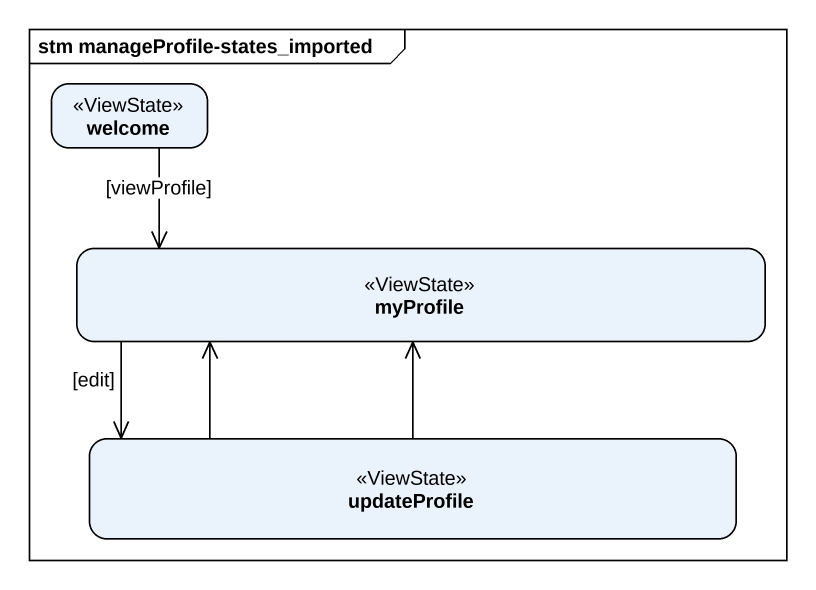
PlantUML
@startuml
mainframe stm manageProfile-states_imported
hide empty description
state welcome <<ViewState>>
state myProfile <<ViewState>>
state updateProfile <<ViewState>>
welcome --> myProfile : [viewProfile]
myProfile --> updateProfile : [edit]
updateProfile -up-> myProfile
updateProfile -up-> myProfile
@enduml
